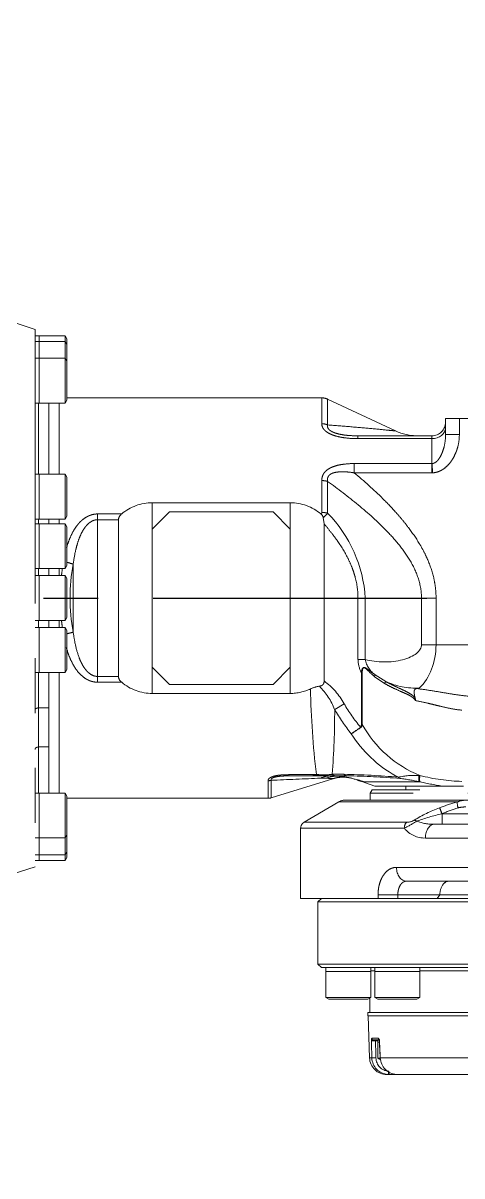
# Model space of a CAD drawing. Extents: x -2384 to 29887, y -2542 to 22350.
# Drawn here: x 3261.9 to 3389.1, y 4682.1 to 5016 of the extents above; entities that cross this region are included whole.
import ezdxf

# ---------------------------------------------------------------- set-up
doc = ezdxf.new("R2010")
doc.units = 0
doc.header["$LTSCALE"] = 63.5
doc.header["$MEASUREMENT"] = 0
for name, pattern in [('CENTER', [2, 1.25, -0.25, 0.25, -0.25]), ('HIDDEN', [0.375, 0.25, -0.125]), ('PHANTOM', [2.5, 1.25, -0.25, 0.25, -0.25, 0.25, -0.25])]:
    doc.linetypes.add(name, pattern=pattern)
doc.layers.get('0').update_dxf_attribs({"linetype": 'CONTINUOUS'})
for name, color, linetype in [('1', 4, 'HIDDEN'), ('2', 2, 'CENTER'), ('3', 3, 'CONTINUOUS'), ('4', 6, 'PHANTOM'), ('Umbilical', 1, 'PHANTOM')]:
    doc.layers.add(name, color=color, linetype=linetype)
doc.styles.add('ROMANS', font='ROMANS.shx')
doc.styles.get("Standard").update_dxf_attribs({"font": 'romans.shx'})
doc.dimstyles.get("Standard").update_dxf_attribs({"dimtxt": 0.18, "dimasz": 0.18, "dimexe": 0.18, "dimexo": 0.0625, "dimgap": 0.09, "dimtad": 0, "dimtih": 1, "dimtoh": 1, "dimdec": 4, "dimzin": 0, "dimdsep": 46, "dimtxsty": 'Standard', "dimcen": 0.09, "dimadec": 0, "dimazin": 0, "dimtfac": 1, "dimtdec": 4, "dimtofl": 0, "dimtmove": 0, "dimatfit": 3, "dimfxl": 1, "dimtolj": 1, "dimtzin": 0, "dimarcsym": 0})

# ---------------------------------------------------------------- blocks, each defined once
blk = doc.blocks.new('165F-TOP')
at = {"lineweight": 0}
for p, q in [((1408, 77.81), (1401.06, 80.09)), ((1408, 77.81), (1408, -77.81)), ((1409.2, 76), (1408, 76)), ((1409.2, 74.35), (1408, 74.35)), ((1409.2, 74.35), (1409.2, 76)), ((1416.7, 76), (1409.2, 76)), ((1409.2, 76), (1409.2, 74.35)), ((1409.2, 69.49), (1409.2, 74.35)), ((1416.7, 74.35), (1409.2, 74.35)), ((1409.2, 74.35), (1409.2, 69.49)), ((1416.7, 76), (1416.7, 69.49)), ((1417.2, 75.13), (1416.7, 76)), ((1416.7, 74.35), (1416.7, 69.49)), ((1417.2, 73.49), (1416.7, 74.35)), ((1417.2, 73.49), (1417.2, 75.13)), ((1417.2, 68.62), (1417.2, 73.49)), ((1409.2, 69.49), (1408, 69.49)), ((1409.2, 56.49), (1409.2, 69.49)), ((1416.7, 69.49), (1409.2, 69.49)), ((1409.2, 69.49), (1409.2, 56.49)), ((1416.7, 69.49), (1416.7, 56.49)), ((1417.2, 68.62), (1416.7, 69.49)), ((1417.2, 57.35), (1417.2, 68.62)), ((1416.7, 56.49), (1417.2, 57.35)), ((1491.11, 58), (1417.2, 58)), ((1491.11, 50.49), (1491.11, 58)), ((1492.8, 57.63), (1492.8, 50.17)), ((1512.52, 48.43), (1492.8, 57.63)), ((1408, 56.49), (1409.2, 56.49)), ((1409, 56.49), (1409, 35.87)), ((1409.2, 56.49), (1416.7, 56.49)), ((1412, 35.87), (1412, 56.49)), ((1415, 35.87), (1415, 56.49)), ((1530.99, 52), (1527, 52)), ((1527, 47.36), (1527, 52)), ((1592, 52), (1530.99, 52)), ((1530.99, 52), (1530.99, 47.36)), ((1501.59, 47), (1523, 47)), ((1501.59, 47), (1501.59, 46.19)), ((1523, 46.19), (1523, 47)), ((1530.99, 47.36), (1527, 47.36)), ((1523, 46.19), (1501.59, 46.19)), ((1523, 38.96), (1523, 46.19)), ((1500.54, 38.96), (1523, 38.96)), ((1500.54, 38.96), (1500.54, 36.28)), ((1523, 36.28), (1523, 38.96)), ((1523.24, 36.29), (1523.12, 38.97)), ((1409.2, 35.87), (1408, 35.87)), ((1409.2, 22.87), (1409.2, 35.87)), ((1416.7, 35.87), (1409.2, 35.87)), ((1409.2, 35.87), (1409.2, 22.87)), ((1416.7, 35.87), (1416.7, 22.87)), ((1417.2, 35.01), (1416.7, 35.87)), ((1417.2, 23.74), (1417.2, 35.01)), ((1491.11, 24.79), (1491.11, 34.03)), ((1492.8, 33.81), (1492.8, 24.63)), ((1523, 36.28), (1500.54, 36.28)), ((1442, 27.62), (1482, 27.62)), ((1442, 20), (1442, 27.62)), ((1482, 20), (1482, 27.62)), ((1416.7, 22.87), (1417.2, 23.74)), ((1426.14, 24.37), (1433.12, 24.37)), ((1426.14, 24.37), (1426.14, 22.69)), ((1447, 25), (1442, 20)), ((1447, 25), (1477, 25)), ((1482, 20), (1477, 25)), ((1408, 22.87), (1409.2, 22.87)), ((1409.2, 21.54), (1408, 21.54)), ((1409, 22.87), (1409, 21.54)), ((1409.2, 22.87), (1416.7, 22.87)), ((1409.2, 8.54), (1409.2, 21.54)), ((1416.7, 21.54), (1409.2, 21.54)), ((1409.2, 21.54), (1409.2, 8.54)), ((1412, 21.54), (1412, 22.87)), ((1415, 21.54), (1415, 22.87)), ((1416.7, 21.54), (1416.7, 8.54)), ((1417.2, 20.68), (1416.7, 21.54)), ((1417.2, 9.41), (1417.2, 20.68)), ((1426.14, 22.69), (1426.14, -22.69)), ((1432.2, 22.69), (1426.14, 22.69)), ((1432.2, 22.69), (1432.2, -22.69)), ((1491.54, 23.3), (1491.8, 21.46)), ((1491.8, -24.02), (1491.8, 21.46)), ((1442, -20), (1442, 20)), ((1482, 20), (1482, -20)), ((1408, 8.54), (1409.2, 8.54)), ((1409, 8.54), (1409, 6.5)), ((1409.2, 8.54), (1416.7, 8.54)), ((1412, 6.5), (1412, 8.54)), ((1415, 6.5), (1415, 8.54)), ((1416.7, 8.54), (1417.2, 9.41)), ((1419.07, -9.82), (1419.07, 9.82)), ((1409.2, 6.5), (1408, 6.5)), ((1409.2, -6.5), (1409.2, 6.5)), ((1416.7, 6.5), (1409.2, 6.5)), ((1409.2, 6.5), (1409.2, -6.5)), ((1416.7, 6.5), (1416.7, -6.5)), ((1417.2, 5.63), (1416.7, 6.5)), ((1417.2, -5.63), (1417.2, 5.63)), ((1501.61, 0), (1503.73, 0)), ((1501.61, -17.77), (1501.61, 0)), ((1520.01, 0), (1503.73, 0)), ((1503.73, 0), (1503.73, -17.77)), ((1524.24, 0), (1520.01, 0)), ((1520.01, -13.5), (1520.01, 0)), ((1524.24, 0), (1524.24, -13.5)), ((1408, -6.5), (1409.2, -6.5)), ((1409, -6.5), (1409, -8.54)), ((1409.2, -6.5), (1416.7, -6.5)), ((1412, -8.54), (1412, -6.5)), ((1415, -8.54), (1415, -6.5)), ((1416.7, -6.5), (1417.2, -5.63)), ((1409.2, -8.54), (1408, -8.54)), ((1409.2, -21.54), (1409.2, -8.54)), ((1416.7, -8.54), (1409.2, -8.54)), ((1409.2, -8.54), (1409.2, -21.54)), ((1416.7, -8.54), (1416.7, -21.54)), ((1417.2, -9.41), (1416.7, -8.54)), ((1417.2, -20.68), (1417.2, -9.41)), ((1524.24, -13.5), (1520.01, -13.5)), ((1524.24, -13.5), (1551.92, -13.5)), ((1442, -27.62), (1442, -20)), ((1442, -20), (1447, -25)), ((1477, -25), (1482, -20)), ((1482, -27.62), (1482, -20)), ((1501.61, -17.77), (1503.73, -17.77)), ((1408, -21.54), (1409.2, -21.54)), ((1409, -21.54), (1409, -31.82)), ((1409.2, -21.54), (1416.7, -21.54)), ((1412, -21.54), (1412, -31.82)), ((1415, -56.49), (1415, -21.54)), ((1416.7, -21.54), (1417.2, -20.68)), ((1426.14, -24.37), (1426.14, -22.69)), ((1426.14, -22.69), (1432.2, -22.69)), ((1502.59, -36.62), (1502.59, -21.54)), ((1502.85, -21.54), (1502.59, -21.54)), ((1502.85, -21.54), (1502.85, -36.62)), ((1509.33, -24.73), (1506.35, -22.67)), ((1506.63, -22.28), (1509.65, -24.17)), ((1433.12, -24.37), (1426.14, -24.37)), ((1477, -25), (1447, -25)), ((1442, -27.62), (1482, -27.62)), ((1409, -31.82), (1409, -43.13)), ((1412, -31.82), (1409, -31.82)), ((1412, -43.13), (1412, -31.82)), ((1494.86, -32.25), (1497.59, -30.62)), ((1502.59, -36.62), (1502.85, -36.62)), ((1502.42, -37.5), (1502.34, -37.38)), ((1409, -56.49), (1409, -43.13)), ((1412, -43.13), (1409, -43.13)), ((1412, -56.49), (1412, -43.13)), ((1475.55, -52.91), (1475.55, -58)), ((1476.43, -57.87), (1494.29, -52.34)), ((1476.43, -52.79), (1476.43, -57.87)), ((1481.56, -51.5), (1481.56, -51.15)), ((1481.56, -51.15), (1489.55, -51.15)), ((1486.74, -51.5), (1481.56, -51.5)), ((1491.51, -51.5), (1486.74, -51.5)), ((1495.09, -51.5), (1491.51, -51.5)), ((1494.15, -51.05), (1497.55, -51.05)), ((1498.49, -51.5), (1495.09, -51.5)), ((1501.37, -52.69), (1506.5, -54.5)), ((1519.38, -53.21), (1503.37, -53.21)), ((1519.32, -51.37), (1519.57, -51.38)), ((1519.63, -53.27), (1519.38, -53.21)), ((1409.2, -56.49), (1408, -56.49)), ((1409.2, -69.49), (1409.2, -56.49)), ((1416.7, -56.49), (1409.2, -56.49)), ((1409.2, -56.49), (1409.2, -69.49)), ((1416.7, -56.49), (1416.7, -69.49)), ((1417.2, -57.35), (1416.7, -56.49)), ((1505.68, -55.5), (1505.1, -56.5)), ((1505.1, -56.5), (1505.1, -58.5)), ((1676.34, -56.5), (1505.1, -56.5)), ((1678.32, -55.5), (1505.68, -55.5)), ((1526.41, -54.5), (1506.5, -54.5)), ((1515.5, -54.5), (1515.5, -55.5)), ((1532.16, -54.5), (1526.41, -54.5)), ((1417.2, -68.62), (1417.2, -57.35)), ((1417.2, -58), (1475.55, -58)), ((1496.07, -59.04), (1485.99, -64.92)), ((1530.41, -59.04), (1496.07, -59.04)), ((1498.08, -58.5), (1533.57, -58.5)), ((1505.1, -58.5), (1505, -58.5)), ((1525.22, -60.77), (1525.36, -60.72)), ((1525.9, -62.5), (1525.22, -60.77)), ((1526.04, -62.45), (1525.36, -60.72)), ((1526.04, -62.45), (1525.9, -62.5)), ((1525.9, -62.5), (1526.04, -62.5)), ((1526.04, -62.5), (1526.04, -62.45)), ((1526.04, -62.5), (1545.74, -62.5)), ((1526.04, -65.5), (1526.04, -62.5)), ((1485, -66.65), (1485, -87)), ((1515.05, -66.65), (1485, -66.65)), ((1485.99, -64.92), (1515.76, -64.92)), ((1523.82, -65.5), (1542.6, -65.5)), ((1408, -69.49), (1409.2, -69.49)), ((1409.2, -69.49), (1416.7, -69.49)), ((1409.2, -74.35), (1409.2, -69.49)), ((1409.2, -69.49), (1409.2, -74.35)), ((1416.7, -69.49), (1417.2, -68.62)), ((1416.7, -69.49), (1416.7, -74.35)), ((1416.7, -69.49), (1416.7, -76)), ((1417.2, -73.49), (1417.2, -68.62)), ((1540.69, -69.5), (1521.17, -69.5)), ((1408, -74.35), (1409.2, -74.35)), ((1408, -76), (1409.2, -76)), ((1409.2, -74.35), (1416.7, -74.35)), ((1409.2, -76), (1409.2, -74.35)), ((1409.2, -74.35), (1409.2, -76)), ((1409.2, -76), (1416.7, -76)), ((1416.7, -74.35), (1417.2, -73.49)), ((1416.7, -76), (1417.2, -75.13)), ((1417.2, -75.13), (1417.2, -73.49)), ((1401.06, -80.09), (1408, -77.81)), ((1512.77, -78), (1556.68, -78)), ((1558, -82), (1515.73, -82)), ((1507.42, -87), (1507.42, -86)), ((1513.16, -86), (1507.42, -86)), ((1513.16, -86), (1513.16, -87)), ((1525.35, -86), (1513.16, -86)), ((1524.59, -87), (1525.35, -86)), ((1562, -86), (1525.35, -86)), ((1485, -87), (1507.42, -87)), ((1491, -87), (1490, -88)), ((1490, -88), (1694, -88)), ((1490, -88), (1490, -106)), ((1513.16, -87), (1507.42, -87)), ((1513.16, -87), (1514.63, -87)), ((1562.01, -87), (1513.16, -87)), ((1490, -106), (1491, -107)), ((1694, -106), (1490, -106)), ((1491, -107), (1492.33, -107)), ((1492.33, -107), (1493.48, -107)), ((1492.33, -107), (1492.33, -108.2)), ((1492.33, -108.2), (1505.33, -108.2)), ((1492.33, -108.2), (1492.33, -115.7)), ((1505.33, -108.2), (1492.33, -108.2)), ((1493.48, -107), (1690.52, -107)), ((1505.33, -108.2), (1505.33, -107)), ((1505.33, -108), (1506.51, -108)), ((1505.33, -115.7), (1505.33, -108.2)), ((1506.51, -107), (1509.48, -107)), ((1506.51, -107), (1506.51, -108.2)), ((1506.51, -108.2), (1519.51, -108.2)), ((1506.51, -108.2), (1506.51, -115.7)), ((1519.51, -108.2), (1506.51, -108.2)), ((1519.51, -108.2), (1519.51, -107)), ((1519.51, -108), (1566.97, -108)), ((1519.51, -115.7), (1519.51, -108.2)), ((1505, -115.7), (1492.33, -115.7)), ((1505.33, -115.7), (1492.33, -115.7)), ((1492.33, -115.7), (1493.19, -116.2)), ((1493.19, -116.2), (1504.46, -116.2)), ((1504.46, -116.2), (1505.33, -115.7)), ((1505, -115.89), (1505, -120)), ((1519.51, -115.7), (1506.51, -115.7)), ((1506.51, -115.7), (1507.38, -116.2)), ((1507.38, -116.2), (1518.64, -116.2)), ((1518.64, -116.2), (1519.51, -115.7)), ((1504.5, -120), (1679.5, -120)), ((1504.5, -120), (1504.5, -121)), ((1679.5, -120), (1504.5, -120)), ((1504.5, -121), (1679.5, -121)), ((1504.53, -121), (1504.96, -133.17)), ((1505.63, -127.52), (1507.5, -127.52)), ((1507.99, -128), (1506.13, -128)), ((1507.33, -128.28), (1506.68, -128.28)), ((1507.33, -128), (1507.33, -128.6)), ((1507.33, -128.6), (1507.77, -128.6)), ((1507.74, -128.6), (1507.33, -128.6)), ((1507.33, -128.6), (1507.33, -133.3)), ((1505.63, -133.17), (1504.96, -133.17)), ((1508.06, -133.3), (1507.33, -133.3)), ((1507.33, -133.3), (1507.85, -133.6)), ((1508.07, -133.17), (1538.58, -133.17)), ((1507.85, -133.6), (1508.14, -133.6)), ((1509.96, -138), (1510.53, -138)), ((1510.53, -138), (1510.28, -137.99)), ((1517.95, -138), (1510.53, -138)), ((1512.77, -137.99), (1513.02, -138)), ((1541.26, -138), (1513.02, -138)), ((1527.53, -138), (1530.19, -138))]:
    blk.add_line(p, q, dxfattribs=at)
for centre, radius, start, end in [((1491.11, 54), 4, 65, 90), ((1523, 51), 4, 270, 0), ((1518.91, 62), 15, 244.803, 269.9955), ((1606.07, 33.97), 83.1, 176.5509, 178.4063), ((1522.09, 63.13), 26.87, 271.9441, 272.4487), ((1442.07, 13.68), 13.95, 90.2807, 129.9058), ((1481.95, 13.72), 13.9, 50.162, 89.7831), ((1434.41, 22.58), 2.22, 125.7003, 176.9393), ((1489.58, 22.83), 2.02, 13.3734, 50.7326), ((1487.45, 28.45), 6.57, 308.4193, 324.4644), ((1464.92, -2.47), 38.89, 3.6485, 44.1878), ((1472.17, 0), 54, 169.5276, 190.4724), ((1509.85, -17.65), 8.24, 180.889, 208.1805), ((1510.84, -16.38), 7.24, 191.1267, 234.5524), ((1434.41, -22.58), 2.22, 183.0607, 234.2997), ((1442.07, -13.68), 13.95, 230.0942, 269.7193), ((1481.99, -13.95), 13.67, 270.0615, 295.4741), ((1491.52, -33.78), 8.33, 97.5682, 116.0386), ((1739.15, -21.71), 251.33, 181.0455, 186.7265), ((1476.46, -39.55), 19.79, 21.6455, 45.1259), ((1480.08, -40.14), 19.93, 28.5302, 53.9962), ((1518.22, -5.7), 20.36, 245.0861, 273.3574), ((1509.83, 16.25), 43.35, 281.6686, 282.7737), ((1516.13, -29.54), 2.13, 355.6484, 15.555), ((1262.77, -32.87), 232.09, 355.5072, 0.1548), ((1545.43, -3.06), 58.39, 209.9933, 218.3765), ((1543.72, -3.27), 53.63, 210.6652, 219.5006), ((1501.59, -36.55), 1.26, 311.446, 356.7167), ((1531.86, -20.6), 33.14, 208.9093, 248.2376), ((1473.85, -0.45), 46.65, 303.5903, 307.649), ((1484.61, -13.27), 30.07, 300.0184, 306.327), ((1530.33, -19.81), 36.35, 212.4399, 240.6809), ((1378.18, 2409), 2463.74, 272.28544, 272.62048), ((1486.95, -16.51), 35, 269.6554, 276.9439), ((1491.55, -67.21), 15.06, 86.8232, 92.7615), ((1490.4, -16.02), 35.24, 271.2768, 276.1061), ((1493.81, -73.95), 22.45, 83.6512, 90.0724), ((1494.02, -76.69), 25.16, 83.4351, 84.8025), ((1495.29, -69.99), 18.35, 72.5708, 85.1394), ((1494.02, -76.69), 25.16, 82.457, 83.4351), ((1493.22, -281.08), 230.07, 84.9994, 88.9227), ((1495.55, -265.64), 214.16, 85.1076, 89.2142), ((1504.86, -43.39), 9.94, 249.1101, 261.3844), ((1555.25, 29.82), 91.86, 242.2823, 242.8069), ((1518.26, -74.68), 23.33, 87.409, 102.3414), ((1508.4, -100.74), 48.78, 76.9881, 83.6181), ((1532.92, -0.43), 52.67, 255.3266, 268.7286), ((1537.74, 26.96), 82.24, 257.2796, 262.0791), ((1475.55, -55), 3, 270, 287.1985), ((1498.08, -62.5), 4, 90, 120.2564), ((1542.89, -105.17), 47.78, 105.1299, 111.5182), ((1533.4, -66.93), 8.43, 88.8116, 110.7516), ((1538.32, -96.93), 38.46, 109.911, 122.0421), ((1536.64, -112.52), 51.16, 102.1106, 110.6101), ((1542.3, -99.73), 40.68, 106.7104, 113.5635), ((1532.71, -68.72), 8.22, 88.7562, 104.8415), ((1487, -66.65), 2, 120.2564, 180), ((1493.62, -24.33), 47.43, 296.8524, 301.8167), ((1520.88, -62.12), 7.38, 217.8007, 272.2738), ((1515.81, -60.85), 4.07, 269.3216, 301.2182), ((1523.38, -52.12), 13.39, 249.2176, 271.8808), ((1530.48, -85.87), 5.13, 146.209, 181.4373), ((1528.09, -84.23), 2.23, 92.5358, 147.1138), ((1528.05, -84.15), 2.15, 91.3954, 148.2542), ((1506.19, -151.04), 22.76, 88.7608, 91.7448), ((1509.96, -133), 5, 182, 270), ((1510.57, -133.07), 4.93, 181.2278, 266.692), ((1510.76, -133.12), 3.94, 181.0941, 266.6482), ((1513.09, -132.98), 5.02, 182.1968, 266.3652)]:
    blk.add_arc(centre, radius, start, end, dxfattribs=at)
for centre, major_axis, ratio, start_param, end_param in [((1491.11, 47.01), (4, 0), 0.870544, 1.134464, 1.570796), ((1523, 49.37), (4, 0), 0.796296, 4.712389, 6.283185), ((1491.11, 31.69), (-4, 0), 0.586793, 4.276057, 4.712389), ((1491.11, 23.08), (-4, 0), 0.427401, 4.276057, 4.712389), ((1416.24, 9.82), (-3.93, 0.73), 0.178831, 3.943512, 4.499705), ((1469.34, 0), (0, -58), 0.931034, 4.564566, 4.600084), ((1469.34, 0), (0, -58), 0.931034, 4.824694, 4.860212), ((1416.24, -9.82), (-3.93, -0.73), 0.178831, 1.78348, 2.339673), ((1509.29, -13.5), (-10.72, 0), 0.466308, 1.025205, 3.141593), ((1513.52, -13.5), (0, -15), 0.714836, 0.582364, 1.570796), ((1506.21, -22.67), (0.619, 0.786), 0.11188, 4.800254, 5.3218), ((1509.29, -24.73), (0.495, 0.869), 0.036846, 4.733385, 5.444228), ((1409, -43.84), (1, 0), 0.707107, 1.570796, 3.141593), ((1475.55, -50.17), (3, 0), 0.91221, 4.712389, 5.01256), ((1489.55, -59.96), (9.99, 0.54), 0.881535, 1.3597, 1.523452), ((1493.78, -61.5), (0, -10), 0.822114, 3.141593, 3.509499), ((1491.51, -49.5), (0, -2), 0.332888, 5.7716, 6.283185), ((1495.34, -61.59), (1.21, 9.93), 0.930434, 0.02821, 0.453537), ((1495.09, -49.5), (0, -2), 0.747591, 5.60131, 6.283185), ((1493.44, -81.5), (0, 30), 0.994149, 5.943893, 6.187344), ((1498.49, -49.5), (0, -2), 0.747591, 5.60131, 6.283185), ((1514.2, -50.31), (-0.15, -1.99), 0.700139, 5.674139, 6.115296), ((1519.92, -51.32), (-0.44, -1.95), 0.289595, 4.801791, 6.080083), ((1520.17, -51.38), (-0.43, -1.95), 0.292414, 4.777405, 6.079216), ((1531.06, -60.77), (-0.52, 1.93), 0.220794, 0.407278, 1.511338), ((1516.48, -66.65), (0, -2), 0.719203, 3.669667, 4.712389), ((1518.63, -66.06), (-1.16, 1.63), 0.505693, 5.332254, 5.856471), ((1523.82, -69.5), (0, 4), 0.661961, 0, 1.570796), ((1515.73, -78), (0, -4), 0.740504, 4.712389, 6.283185), ((1506.13, -127.5), (0, 0.5), 0.990015, 1.605703, 3.141593), ((1506.74, -128.3), (0, 0.3), 0.19509, 0, 1.518436), ((1613.29, 2046.47), (-31.69, -3094.28), 0.038323, 5.492151, 5.494383), ((1507.99, -127.5), (0, 0.5), 0.968598, 1.605703, 2.398593), ((1506.63, -133.14), (1, 0.028), 0.058841, 3.266303, 4.906906), ((1510.33, -136.99), (-0.052, -0.999), 0.197453, 0.006174, 1.528635), ((1510.53, -137), (0, 1), 0.163493, 3.141593, 4.324588)]:
    blk.add_ellipse(centre, major_axis=major_axis, ratio=ratio, start_param=start_param, end_param=end_param, dxfattribs=at)
for points, knots in [([(1501.59, 46.19), (1500.36, 46.19), (1499.14, 46.25), (1497.64, 46.44), (1497.35, 46.48), (1496.75, 46.58), (1496.46, 46.64), (1495.59, 46.83), (1495.03, 46.98), (1494.24, 47.26), (1493.98, 47.36), (1493.49, 47.58), (1493.26, 47.69), (1492.83, 47.94), (1492.63, 48.07), (1492.26, 48.34), (1492.09, 48.49), (1491.65, 48.93), (1491.44, 49.24), (1491.17, 49.87), (1491.11, 50.19), (1491.11, 50.49)], [0, 0, 0, 0, 0.25, 0.25, 0.3125, 0.3125, 0.375, 0.375, 0.5, 0.5, 0.5625, 0.5625, 0.625, 0.625, 0.6875, 0.6875, 0.75, 0.75, 0.875, 0.875, 1, 1, 1, 1]), ([(1492.8, 50.17), (1492.75, 49.94), (1492.74, 49.71), (1492.89, 49.22), (1493.05, 48.97), (1493.44, 48.61), (1493.59, 48.5), (1493.93, 48.29), (1494.12, 48.19), (1494.52, 48.01), (1494.73, 47.92), (1495.17, 47.77), (1495.4, 47.7), (1496.11, 47.51), (1496.59, 47.41), (1497.57, 47.24), (1498.08, 47.18), (1499.58, 47.04), (1500.59, 47), (1501.59, 47)], [0, 0, 0, 0, 0.125, 0.125, 0.25, 0.25, 0.3125, 0.3125, 0.375, 0.375, 0.4375, 0.4375, 0.5, 0.5, 0.625, 0.625, 0.75, 0.75, 1, 1, 1, 1]), ([(1492.8, 50.17), (1495.12, 49.99), (1497.38, 49.8), (1501.7, 49.44), (1503.78, 49.25), (1507.57, 48.9), (1509.27, 48.74), (1511.18, 48.55), (1511.69, 48.5), (1512.39, 48.42), (1512.58, 48.4), (1512.58, 48.41)], [0, 0, 0, 0, 0.125, 0.125, 0.25, 0.25, 0.375, 0.375, 0.4375, 0.4375, 0.499341, 0.499341, 0.499341, 0.499341]), ([(1523.12, 38.97), (1523.34, 38.98), (1523.54, 39.04), (1523.94, 39.22), (1524.11, 39.33), (1524.44, 39.6), (1524.6, 39.75), (1524.87, 40.06), (1525, 40.22), (1525.23, 40.56), (1525.34, 40.74), (1525.55, 41.1), (1525.64, 41.28), (1525.91, 41.83), (1526.06, 42.2), (1526.47, 43.35), (1526.66, 44.15), (1526.93, 45.74), (1527, 46.55), (1527, 47.36)], [0, 0, 0, 0, 0.0625, 0.0625, 0.125, 0.125, 0.1875, 0.1875, 0.25, 0.25, 0.3125, 0.3125, 0.375, 0.375, 0.5, 0.5, 0.75, 0.75, 1, 1, 1, 1]), ([(1530.99, 47.36), (1530.99, 46.12), (1530.83, 44.91), (1530.43, 43.42), (1530.34, 43.12), (1530.14, 42.54), (1530.03, 42.26), (1529.67, 41.41), (1529.4, 40.87), (1528.93, 40.09), (1528.76, 39.83), (1528.4, 39.33), (1528.2, 39.09), (1527.6, 38.38), (1527.15, 37.96), (1526.41, 37.4), (1526.15, 37.23), (1525.61, 36.92), (1525.34, 36.79), (1524.76, 36.56), (1524.46, 36.47), (1523.86, 36.34), (1523.55, 36.3), (1523.24, 36.29)], [0, 0, 0, 0, 0.25, 0.25, 0.3125, 0.3125, 0.375, 0.375, 0.5, 0.5, 0.5625, 0.5625, 0.625, 0.625, 0.75, 0.75, 0.8125, 0.8125, 0.875, 0.875, 0.9375, 0.9375, 1, 1, 1, 1]), ([(1491.11, 34.03), (1491.11, 34.47), (1491.17, 34.89), (1491.38, 35.51), (1491.47, 35.71), (1491.69, 36.09), (1491.82, 36.27), (1492.1, 36.62), (1492.27, 36.78), (1492.62, 37.09), (1492.81, 37.23), (1493.22, 37.49), (1493.43, 37.61), (1493.88, 37.84), (1494.11, 37.94), (1494.82, 38.21), (1495.31, 38.36), (1496.32, 38.6), (1496.85, 38.69), (1498.41, 38.91), (1499.47, 38.96), (1500.54, 38.96)], [0, 0, 0, 0, 0.125, 0.125, 0.1875, 0.1875, 0.25, 0.25, 0.3125, 0.3125, 0.375, 0.375, 0.4375, 0.4375, 0.5, 0.5, 0.625, 0.625, 0.75, 0.75, 1, 1, 1, 1]), ([(1500.54, 36.28), (1499.71, 36.41), (1498.89, 36.51), (1497.65, 36.58), (1497.24, 36.59), (1496.41, 36.58), (1496, 36.55), (1495.4, 36.47), (1495.2, 36.44), (1494.81, 36.36), (1494.61, 36.31), (1494.24, 36.18), (1494.06, 36.11), (1493.72, 35.94), (1493.56, 35.83), (1493.27, 35.6), (1493.15, 35.47), (1492.96, 35.17), (1492.88, 35.02), (1492.79, 34.69), (1492.76, 34.51), (1492.76, 34.17), (1492.77, 33.99), (1492.8, 33.81)], [0, 0, 0, 0, 0.25, 0.25, 0.375, 0.375, 0.5, 0.5, 0.5625, 0.5625, 0.625, 0.625, 0.6875, 0.6875, 0.75, 0.75, 0.8125, 0.8125, 0.875, 0.875, 0.9375, 0.9375, 1, 1, 1, 1]), ([(1520.01, 0), (1520.01, 1.9), (1519.7, 3.77), (1518.56, 7.37), (1517.77, 9.06), (1515.88, 12.3), (1514.78, 13.85), (1512.45, 16.76), (1511.21, 18.14), (1507.34, 22.14), (1504.56, 24.61), (1498.81, 29.36), (1495.83, 31.62), (1492.8, 33.81)], [0, 0, 0, 0, 0.125, 0.125, 0.25, 0.25, 0.375, 0.375, 0.5, 0.5, 0.75, 0.75, 1, 1, 1, 1]), ([(1500.54, 36.28), (1503.39, 33.89), (1506.17, 31.41), (1510.12, 27.49), (1511.41, 26.15), (1513.27, 24.07), (1513.88, 23.36), (1515.07, 21.93), (1515.65, 21.19), (1517.34, 18.96), (1518.4, 17.43), (1519.84, 15.05), (1520.3, 14.24), (1521.15, 12.58), (1521.55, 11.74), (1522.65, 9.14), (1523.23, 7.38), (1523.83, 4.66), (1523.98, 3.74), (1524.19, 1.88), (1524.24, 0.94), (1524.24, 0)], [0, 0, 0, 0, 0.25, 0.25, 0.375, 0.375, 0.4375, 0.4375, 0.5, 0.5, 0.625, 0.625, 0.6875, 0.6875, 0.75, 0.75, 0.875, 0.875, 0.9375, 0.9375, 1, 1, 1, 1]), ([(1417.16, 14.6), (1417.2, 14.74), (1417.24, 14.87), (1417.5, 15.73), (1417.75, 16.44), (1418.31, 17.83), (1418.63, 18.51), (1419.17, 19.51), (1419.37, 19.84), (1419.78, 20.47), (1420, 20.78), (1420.47, 21.38), (1420.72, 21.67), (1421.25, 22.22), (1421.53, 22.49), (1422.12, 22.97), (1422.44, 23.19), (1422.93, 23.49), (1423.1, 23.59), (1423.45, 23.76), (1423.63, 23.84), (1424.18, 24.06), (1424.56, 24.18), (1425.34, 24.33), (1425.74, 24.37), (1426.14, 24.37)], [0.226441, 0.226441, 0.226441, 0.226441, 0.25, 0.25, 0.375, 0.375, 0.5, 0.5, 0.5625, 0.5625, 0.625, 0.625, 0.6875, 0.6875, 0.75, 0.75, 0.8125, 0.8125, 0.84375, 0.84375, 0.875, 0.875, 0.9375, 0.9375, 1, 1, 1, 1]), ([(1490.85, 24.4), (1490.9, 24.41), (1490.94, 24.43), (1491.01, 24.48), (1491.04, 24.51), (1491.1, 24.62), (1491.11, 24.71), (1491.11, 24.79)], [0, 0, 0, 0, 0.25, 0.25, 0.5, 0.5, 1, 1, 1, 1]), ([(1426.14, 22.69), (1425.8, 22.69), (1425.47, 22.64), (1424.99, 22.5), (1424.83, 22.44), (1424.53, 22.3), (1424.38, 22.22), (1423.96, 21.96), (1423.69, 21.76), (1423.2, 21.32), (1422.98, 21.08), (1422.56, 20.58), (1422.37, 20.32), (1422.01, 19.78), (1421.84, 19.5), (1421.38, 18.65), (1421.11, 18.06), (1420.63, 16.84), (1420.42, 16.22), (1420.06, 14.97), (1419.89, 14.34), (1419.46, 12.42), (1419.24, 11.13), (1419.07, 9.82)], [0, 0, 0, 0, 0.0625, 0.0625, 0.09375, 0.09375, 0.125, 0.125, 0.1875, 0.1875, 0.25, 0.25, 0.3125, 0.3125, 0.375, 0.375, 0.5, 0.5, 0.625, 0.625, 0.75, 0.75, 1, 1, 1, 1]), ([(1501.61, 0), (1501.61, 2.03), (1501.34, 4.02), (1500.7, 6.44), (1500.55, 6.92), (1500.24, 7.88), (1500.07, 8.36), (1499.52, 9.78), (1499.11, 10.69), (1497.76, 13.38), (1496.71, 15.08), (1494.97, 17.54), (1494.36, 18.34), (1493.11, 19.92), (1492.46, 20.7), (1491.8, 21.46)], [0, 0, 0, 0, 0.25, 0.25, 0.3125, 0.3125, 0.375, 0.375, 0.5, 0.5, 0.75, 0.75, 0.875, 0.875, 1, 1, 1, 1]), ([(1419.07, -9.82), (1419.24, -11.13), (1419.46, -12.42), (1420.03, -14.95), (1420.38, -16.19), (1421.08, -18), (1421.35, -18.59), (1421.82, -19.46), (1421.99, -19.74), (1422.35, -20.29), (1422.54, -20.56), (1422.96, -21.06), (1423.19, -21.31), (1423.68, -21.75), (1423.94, -21.95), (1424.51, -22.3), (1424.82, -22.44), (1425.3, -22.59), (1425.47, -22.63), (1425.8, -22.68), (1425.97, -22.69), (1426.14, -22.69)], [0, 0, 0, 0, 0.25, 0.25, 0.5, 0.5, 0.625, 0.625, 0.6875, 0.6875, 0.75, 0.75, 0.8125, 0.8125, 0.875, 0.875, 0.9375, 0.9375, 0.96875, 0.96875, 1, 1, 1, 1]), ([(1426.14, -24.37), (1425.74, -24.37), (1425.35, -24.33), (1424.77, -24.22), (1424.58, -24.17), (1424.2, -24.06), (1424.01, -24), (1423.47, -23.78), (1423.12, -23.61), (1422.46, -23.21), (1422.14, -22.98), (1421.25, -22.26), (1420.73, -21.71), (1419.79, -20.52), (1419.39, -19.88), (1418.66, -18.57), (1418.34, -17.89), (1417.77, -16.49), (1417.51, -15.77), (1417.22, -14.8), (1417.15, -14.57), (1417.08, -14.33)], [0, 0, 0, 0, 0.0625, 0.0625, 0.09375, 0.09375, 0.125, 0.125, 0.1875, 0.1875, 0.25, 0.25, 0.375, 0.375, 0.5, 0.5, 0.625, 0.625, 0.75, 0.75, 0.7899547, 0.7899547, 0.7899547, 0.7899547]), ([(1502.59, -21.54), (1502.61, -21.3), (1502.65, -21.05), (1502.79, -20.59), (1502.89, -20.35), (1503.17, -20.12), (1503.29, -20.08), (1503.53, -20.09), (1503.64, -20.13), (1503.97, -20.28), (1504.16, -20.41), (1505.12, -21.11), (1505.86, -21.73), (1506.63, -22.28)], [0, 0, 0, 0, 0.125, 0.125, 0.25, 0.25, 0.3125, 0.3125, 0.375, 0.375, 0.5, 0.5, 1, 1, 1, 1]), ([(1506.35, -22.67), (1505.64, -22.09), (1504.98, -21.46), (1504.14, -20.67), (1503.98, -20.52), (1503.7, -20.31), (1503.61, -20.25), (1503.4, -20.17), (1503.27, -20.17), (1503, -20.37), (1502.94, -20.63), (1502.86, -21.08), (1502.85, -21.31), (1502.85, -21.54)], [0, 0, 0, 0, 0.5, 0.5, 0.625, 0.625, 0.6875, 0.6875, 0.75, 0.75, 0.875, 0.875, 1, 1, 1, 1]), ([(1490.43, -25.52), (1490.61, -25.5), (1490.79, -25.46), (1491.05, -25.36), (1491.13, -25.32), (1491.29, -25.22), (1491.36, -25.16), (1491.5, -25.03), (1491.55, -24.95), (1491.65, -24.78), (1491.69, -24.69), (1491.77, -24.41), (1491.8, -24.22), (1491.8, -24.02)], [0, 0, 0, 0, 0.25, 0.25, 0.375, 0.375, 0.5, 0.5, 0.625, 0.625, 0.75, 0.75, 1, 1, 1, 1]), ([(1518.25, -29.7), (1518.16, -29.5), (1518.04, -29.32), (1517.74, -29.01), (1517.58, -28.87), (1517.06, -28.49), (1516.69, -28.28), (1515.93, -27.89), (1515.54, -27.71), (1514.76, -27.36), (1514.36, -27.19), (1513.18, -26.67), (1512.38, -26.32), (1510.83, -25.57), (1510.07, -25.17), (1509.33, -24.73)], [0, 0, 0, 0, 0.0625, 0.0625, 0.125, 0.125, 0.25, 0.25, 0.375, 0.375, 0.5, 0.5, 0.75, 0.75, 1, 1, 1, 1]), ([(1509.65, -24.17), (1510.36, -24.57), (1511.1, -24.94), (1512.59, -25.66), (1513.34, -26), (1514.47, -26.52), (1514.84, -26.7), (1515.58, -27.06), (1515.94, -27.25), (1516.64, -27.65), (1516.99, -27.86), (1517.64, -28.36), (1517.94, -28.63), (1518.18, -28.97)], [0, 0, 0, 0, 0.25, 0.25, 0.5, 0.5, 0.625, 0.625, 0.75, 0.75, 0.875, 0.875, 1, 1, 1, 1]), ([(1518.18, -28.97), (1518.1, -28.68), (1518.04, -28.39), (1517.94, -27.84), (1517.9, -27.57), (1517.89, -27.2), (1517.9, -27.07), (1517.93, -26.84), (1517.96, -26.73), (1518.06, -26.52), (1518.13, -26.43), (1518.32, -26.29), (1518.45, -26.23), (1518.6, -26.2)], [0, 0, 0, 0, 0.25, 0.25, 0.5, 0.5, 0.625, 0.625, 0.75, 0.75, 0.875, 0.875, 1, 1, 1, 1]), ([(1518.6, -26.2), (1520.05, -26.38), (1521.47, -26.59), (1524.26, -27.03), (1525.62, -27.26), (1528.29, -27.71), (1529.6, -27.93), (1532.16, -28.28), (1533.39, -28.41), (1534.57, -28.47)], [0, 0, 0, 0, 0.25, 0.25, 0.5, 0.5, 0.75, 0.75, 1, 1, 1, 1]), ([(1531.75, -32.46), (1530.79, -32.4), (1529.8, -32.25), (1527.71, -31.85), (1526.62, -31.6), (1524.92, -31.19), (1524.34, -31.05), (1523.17, -30.77), (1522.57, -30.62), (1520.77, -30.2), (1519.53, -29.93), (1518.25, -29.7)], [0, 0, 0, 0, 0.25, 0.25, 0.5, 0.5, 0.625, 0.625, 0.75, 0.75, 1, 1, 1, 1]), ([(1409, -31.82), (1408.85, -31.82), (1408.71, -31.84), (1408.46, -31.91), (1408.35, -31.95), (1408.08, -32.12), (1408, -32.26), (1408, -32.4)], [0, 0, 0, 0, 0.25, 0.25, 0.5, 0.5, 1, 1, 1, 1]), ([(1502.34, -37.38), (1502.4, -37.34), (1502.44, -37.29), (1502.51, -37.16), (1502.53, -37.1), (1502.58, -36.9), (1502.59, -36.76), (1502.59, -36.62)], [0, 0, 0, 0, 0.25, 0.25, 0.5, 0.5, 1, 1, 1, 1]), ([(1475.55, -52.91), (1475.55, -52.77), (1475.58, -52.63), (1475.71, -52.42), (1475.77, -52.35), (1475.9, -52.21), (1475.98, -52.15), (1476.26, -51.96), (1476.49, -51.85), (1477.01, -51.65), (1477.3, -51.57), (1477.91, -51.43), (1478.23, -51.37), (1478.88, -51.28), (1479.21, -51.25), (1480.21, -51.17), (1480.88, -51.15), (1481.56, -51.15)], [0, 0, 0, 0, 0.125, 0.125, 0.1875, 0.1875, 0.25, 0.25, 0.375, 0.375, 0.5, 0.5, 0.625, 0.625, 0.75, 0.75, 1, 1, 1, 1]), ([(1481.56, -51.5), (1481.01, -51.5), (1480.45, -51.51), (1479.62, -51.56), (1479.34, -51.58), (1478.78, -51.64), (1478.5, -51.67), (1477.96, -51.76), (1477.7, -51.82), (1477.21, -51.95), (1476.98, -52.04), (1476.72, -52.19), (1476.64, -52.24), (1476.53, -52.35), (1476.48, -52.4), (1476.4, -52.57), (1476.4, -52.68), (1476.43, -52.79)], [0, 0, 0, 0, 0.25, 0.25, 0.375, 0.375, 0.5, 0.5, 0.625, 0.625, 0.75, 0.75, 0.8125, 0.8125, 0.875, 0.875, 1, 1, 1, 1]), ([(1486.74, -51.5), (1487.01, -51.5), (1487.28, -51.5), (1487.81, -51.49), (1488.07, -51.48), (1488.58, -51.44), (1488.84, -51.42), (1489.19, -51.36), (1489.31, -51.34), (1489.45, -51.28), (1489.49, -51.26), (1489.55, -51.21), (1489.56, -51.18), (1489.55, -51.15)], [0, 0, 0, 0, 0.25, 0.25, 0.5, 0.5, 0.75, 0.75, 0.875, 0.875, 0.9375, 0.9375, 1, 1, 1, 1]), ([(1494.35, -52.32), (1494.35, -52.32), (1494.32, -52.31), (1494.16, -52.3), (1494.04, -52.28), (1493.79, -52.26), (1493.7, -52.26), (1493.49, -52.24), (1493.37, -52.23), (1493, -52.21), (1492.71, -52.19), (1492.39, -52.17)], [0.501001, 0.501001, 0.501001, 0.501001, 0.625, 0.625, 0.75, 0.75, 0.8125, 0.8125, 0.875, 0.875, 1, 1, 1, 1]), ([(1494.3, -52.36), (1494.6, -52.26), (1495.24, -52.05), (1496.34, -51.9), (1497.38, -51.86), (1498.12, -51.9), (1498.57, -51.95), (1498.75, -51.98), (1498.85, -51.99), (1498.91, -52), (1498.92, -52), (1498.92, -52), (1498.92, -52)], [0, 0, 0, 0, 0.0659867, 0.1635929, 0.2440408, 0.3037276, 0.3322938, 0.3483956, 0.3615721, 0.3796303, 0.4127413, 0.4166329, 0.4166329, 0.4166329, 0.4166329]), ([(1507.42, -86), (1507.42, -85.46), (1507.46, -84.93), (1507.56, -84.15), (1507.6, -83.89), (1507.7, -83.38), (1507.76, -83.13), (1507.96, -82.4), (1508.12, -81.94), (1508.41, -81.28), (1508.51, -81.07), (1508.73, -80.67), (1508.85, -80.47), (1509.22, -79.93), (1509.48, -79.6), (1510.06, -79.02), (1510.37, -78.79), (1510.85, -78.49), (1511.02, -78.41), (1511.36, -78.26), (1511.53, -78.2), (1512.05, -78.05), (1512.4, -78), (1512.77, -78)], [0, 0, 0, 0, 0.125, 0.125, 0.1875, 0.1875, 0.25, 0.25, 0.375, 0.375, 0.4375, 0.4375, 0.5, 0.5, 0.625, 0.625, 0.75, 0.75, 0.8125, 0.8125, 0.875, 0.875, 1, 1, 1, 1]), ([(1515.73, -82), (1515.54, -82), (1515.36, -82.03), (1515.02, -82.13), (1514.85, -82.2), (1514.53, -82.4), (1514.38, -82.53), (1514.1, -82.82), (1513.98, -82.99), (1513.75, -83.35), (1513.65, -83.56), (1513.47, -83.99), (1513.4, -84.23), (1513.28, -84.71), (1513.23, -84.96), (1513.17, -85.47), (1513.16, -85.74), (1513.16, -86)], [0, 0, 0, 0, 0.125, 0.125, 0.25, 0.25, 0.375, 0.375, 0.5, 0.5, 0.625, 0.625, 0.75, 0.75, 0.875, 0.875, 1, 1, 1, 1]), ([(1505.5, -128.29), (1505.51, -128.1), (1505.53, -127.9), (1505.57, -127.61), (1505.6, -127.52), (1505.63, -127.52)], [0, 0, 0, 0, 0.5, 0.5, 1, 1, 1, 1]), ([(1506.13, -128), (1506.06, -128), (1506, -128.02), (1505.86, -128.07), (1505.79, -128.1), (1505.67, -128.16), (1505.62, -128.19), (1505.54, -128.24), (1505.51, -128.26), (1505.5, -128.29)], [0, 0, 0, 0, 0.25, 0.25, 0.5, 0.5, 0.75, 0.75, 1, 1, 1, 1]), ([(1505.63, -133.17), (1505.62, -132.51), (1505.6, -131.84), (1505.58, -131.18), (1505.55, -130.22), (1505.53, -129.25), (1505.5, -128.29)], [0, 0, 0, 0, 0.408539, 0.408539, 0.408539, 1, 1, 1, 1]), ([(1507.5, -127.52), (1507.56, -127.52), (1507.63, -127.61), (1507.74, -127.9), (1507.79, -128.1), (1507.83, -128.29)], [0, 0, 0, 0, 0.5, 0.5, 1, 1, 1, 1]), ([(1507.67, -127.85), (1507.67, -127.85), (1507.67, -127.86), (1507.69, -127.9), (1507.73, -128.02), (1507.78, -128.17), (1507.8, -128.27), (1507.8, -128.28)], [0.3713936, 0.3713936, 0.3713936, 0.3713936, 0.4198788, 0.5049733, 0.6398056, 0.8612559, 0.9106432, 0.9106432, 0.9106432, 0.9106432]), ([(1507.83, -128.29), (1507.86, -128.86), (1507.89, -129.43), (1507.92, -130), (1507.97, -131.06), (1508.02, -132.11), (1508.07, -133.17)], [0, 0, 0, 0, 0.34927, 0.34927, 0.34927, 1, 1, 1, 1])]:
    blk.add_open_spline(points, degree=3, knots=knots, dxfattribs=at)
for points, degree in [([(1523.12, 38.97), (1523.06, 38.96), (1523, 38.96)], 2), ([(1507.8, -128.23), (1507.84, -129.06), (1507.92, -130.71), (1508.04, -133.19)], 3), ([(1507.83, -128.29), (1507.82, -128.28), (1507.81, -128.26), (1507.8, -128.25)], 3)]:
    blk.add_open_spline(points, degree=degree, dxfattribs=at)
blk.add_rational_spline([(1508.04, -133.19), (1508.03, -133.18), (1508.07, -133.17)], [0.908432895041, 0.944546244208, 1], degree=2, dxfattribs=at)
at = {"layer": '2'}
blk.add_line((-589.77, 0), (1847.25, 0), dxfattribs=at)
blk = doc.blocks.new('CLHOLEM8x9-5250sH', base_point=(907.95, 475.15))
at = {"layer": '1'}
for p, q in [((917.47, 479.55), (907.95, 479.55)), ((907.95, 470.75), (917.47, 470.75))]:
    blk.add_line(p, q, dxfattribs=at)
at = {"layer": '2'}
blk.add_line((904.77, 475.15), (920.65, 475.15), dxfattribs=at)
blk = doc.blocks.new('SHCSM8x25-0000sS', base_point=(939.11, 445.05))
for p, q in [((931.11, 450.75), (931.91, 451.55)), ((931.91, 438.55), (931.91, 451.55)), ((931.91, 451.55), (939.11, 451.55)), ((939.11, 451.55), (939.11, 438.55)), ((931.11, 439.35), (931.11, 450.75)), ((931.91, 438.55), (931.11, 439.35)), ((939.11, 438.55), (931.91, 438.55))]:
    blk.add_line(p, q)
at = {"layer": '1'}
for p, q in [((963.57, 449.05), (939.11, 449.05)), ((964.11, 448.51), (939.11, 448.51)), ((964.11, 448.51), (963.57, 449.05)), ((963.57, 441.05), (963.57, 449.05)), ((964.11, 441.59), (964.11, 448.51)), ((964.11, 441.59), (939.11, 441.59)), ((939.11, 441.05), (963.57, 441.05)), ((963.57, 441.05), (964.11, 441.59))]:
    blk.add_line(p, q, dxfattribs=at)
at = {"layer": '2'}
blk.add_line((927.94, 445.05), (967.29, 445.05), dxfattribs=at)
blk = doc.blocks.new('RDLWM8SS', base_point=(635.58, 1282.78))
for p, q in [((635.58, 1290.01), (637.56, 1290.01)), ((635.58, 1275.54), (635.58, 1290.01)), ((637.56, 1290.01), (637.56, 1275.54)), ((635.58, 1282.78), (637.56, 1284.76)), ((635.58, 1280.8), (637.56, 1282.78)), ((637.56, 1275.54), (635.58, 1275.54))]:
    blk.add_line(p, q)
blk = doc.blocks.new('TAPHM8x9-5250sS', base_point=(1764.92, -504.89))
at = {"layer": '1'}
for p, q in [((1774.45, -500.89), (1764.92, -500.89)), ((1774.45, -501.49), (1764.92, -501.49)), ((1764.92, -508.29), (1774.45, -508.29)), ((1764.92, -508.89), (1774.45, -508.89))]:
    blk.add_line(p, q, dxfattribs=at)
at = {"layer": '2'}
blk.add_line((1761.75, -504.89), (1777.62, -504.89), dxfattribs=at)
blk = doc.blocks.new('J6 BKT SIDE')
for p, q in [((4.52, 118.58), (4.52, 109.06)), ((4.52, 118.58), (279, 118.58)), ((279, 118.58), (279, 109.06)), ((4.52, 113.82), (0, 109.06)), ((0, 109.06), (0, -15)), ((279, 109.06), (0.05, 109.06)), ((9.53, 104.3), (14.29, 109.06)), ((9.53, 109.06), (9.53, -15)), ((174.63, 109.06), (174.63, 99.06)), ((174.63, 104.3), (179.39, 109.06)), ((19.53, 45.56), (174.63, 99.06)), ((19.53, 45.56), (9.53, 45.56)), ((9.53, 40.8), (14.29, 45.56)), ((0.02, 1), (9.54, 1)), ((0.05, -15), (9.58, -15))]:
    blk.add_line(p, q)
for points in [[(4.52, 109.06), (4.52, 113.82), (0, 109.06)], [(9.53, 109.06), (9.53, 104.3), (14.29, 109.06)], [(174.63, 109.06), (174.63, 104.3), (179.39, 109.06)], [(9.53, 45.56), (9.53, 40.8), (14.29, 45.56)]]:
    blk.add_solid(points)
at = {"layer": '2'}
blk.add_line((-8.65, 30), (7.23, 30), dxfattribs=at)
for name, p, rotation in [('TAPHM8x9-5250sS', (181.88, 118.58), 270), ('TAPHM8x9-5250sS', (261.88, 118.58), 270), ('SHCSM8x25-0000sS', (11.45, 30), 180), ('SHCSM8x25-0000sS', (11.45, 0), 180)]:
    blk.add_blockref(name, p, dxfattribs=dict(rotation=rotation))
at = {"extrusion": (0, 0, -1), "xscale": -1, "zscale": -1, "rotation": 180}
for p in [(-11.51, 30), (-11.51, 0)]:
    blk.add_blockref('RDLWM8SS', p, dxfattribs=at)
at = {"xscale": -1}
for p in [(9.53, 30), (9.53, 0)]:
    blk.add_blockref('CLHOLEM8x9-5250sH', p, dxfattribs=at)
blk = doc.blocks.new('A$C161C489F')
blk.add_blockref('J6 BKT SIDE', (2, 100))

msp = doc.modelspace()

# ---------------------------------------------------------------- linework, layer by layer
at = {"layer": '2'}
msp.add_spline([(3370.53, 4525.9), (3239.72, 4525.35), (3094.74, 4535.33), (2934.64, 4623.27), (2821.01, 4728.37), (2718.69, 4800.95), (2539.45, 4848.37), (2489.64, 4849.48)], degree=3, dxfattribs=at)
at = {"layer": 'Umbilical'}
for points, knots in [([(3292.51, 4565.62), (3255.88, 4565.53), (3247.54, 4565.44), (3226.04, 4565.19), (3213.09, 4565.01), (3187.72, 4565.1), (3175.29, 4565.36), (3151.11, 4566.72), (3139.37, 4567.83), (3124.17, 4570.11), (3120.35, 4570.76), (3112.57, 4572.26), (3108.61, 4573.12), (3102, 4574.73), (3099.3, 4575.44), (3093.89, 4576.96), (3091.19, 4577.77), (3083.1, 4580.35), (3077.72, 4582.26), (3060.47, 4589), (3048.66, 4594.54), (3025.35, 4607.15), (3013.84, 4614.22), (2991.26, 4629.55), (2980.2, 4637.8), (2966.45, 4648.86), (2963.5, 4651.28), (2954.73, 4658.62), (2948.95, 4663.64), (2937.46, 4673.91), (2931.75, 4679.15), (2915.04, 4694.76), (2904.05, 4705.38), (2881.64, 4726.89), (2870.22, 4737.79), (2854.88, 4751.77), (2851.38, 4754.91), (2840.74, 4764.31), (2833.5, 4770.51), (2818.66, 4782.67), (2811.07, 4788.64), (2795.66, 4800.14), (2787.85, 4805.69), (2773.2, 4815.48), (2766.42, 4819.78), (2752.69, 4828), (2745.74, 4831.91), (2735.17, 4837.48), (2731.65, 4839.27), (2724.59, 4842.73), (2721.04, 4844.42), (2710.32, 4849.32), (2703.09, 4852.39), (2681.19, 4861.02), (2666.32, 4865.99), (2627.75, 4876.85), (2603.79, 4881.66), (2572.76, 4885.68), (2565.77, 4886.45), (2553.66, 4887.52), (2548.54, 4887.9), (2541.48, 4888.32), (2539.54, 4888.43), (2535.69, 4888.62), (2533.77, 4888.7), (2531.12, 4888.81), (2530.38, 4888.83), (2529.64, 4888.86)], [29.163867, 29.163867, 29.163867, 29.163867, 54.08143, 54.08143, 93.142795, 93.142795, 132.204161, 132.204161, 171.265526, 171.265526, 184.613031, 184.613031, 198.800761, 198.800761, 208.673498, 208.673498, 218.546235, 218.546235, 238.291709, 238.291709, 282.05853, 282.05853, 325.825351, 325.825351, 369.592171, 369.592171, 381.643206, 381.643206, 405.745274, 405.745274, 429.847342, 429.847342, 476.3254, 476.3254, 522.803457, 522.803457, 536.332169, 536.332169, 563.389593, 563.389593, 590.447017, 590.447017, 616.997444, 616.997444, 639.039965, 639.039965, 660.727846, 660.727846, 671.37706, 671.37706, 682.026275, 682.026275, 703.324703, 703.324703, 745.921561, 745.921561, 812.526567, 812.526567, 831.861555, 831.861555, 846.041044, 846.041044, 851.412935, 851.412935, 856.784827, 856.784827, 858.866706, 858.866706, 858.866706, 858.866706]), ([(3292.51, 4485.71), (3269.29, 4485.66), (3264.75, 4485.62), (3254.06, 4485.51), (3247.9, 4485.44), (3239.36, 4485.34), (3237, 4485.31), (3232.25, 4485.25), (3229.86, 4485.22), (3222.67, 4485.15), (3217.84, 4485.1), (3203.24, 4485.02), (3193.37, 4485.04), (3170.21, 4485.51), (3156.83, 4486.09), (3129.78, 4488.41), (3116.11, 4490.15), (3097.11, 4493.76), (3091.83, 4494.88), (3084.21, 4496.72), (3081.87, 4497.31), (3077.22, 4498.54), (3074.91, 4499.19), (3068, 4501.19), (3063.43, 4502.62), (3049.86, 4507.19), (3040.97, 4510.61), (3016.73, 4520.99), (3001.73, 4528.64), (2972.81, 4545.42), (2958.88, 4554.55), (2937.69, 4569.77), (2930.09, 4575.54), (2917.87, 4585.24), (2913.14, 4589.1), (2903.84, 4596.9), (2899.28, 4600.83), (2885.83, 4612.67), (2877.16, 4620.63), (2857.12, 4639.46), (2845.92, 4650.3), (2823.81, 4671.49), (2812.9, 4681.85), (2796.93, 4696.29), (2791.94, 4700.71), (2781.86, 4709.37), (2776.77, 4713.61), (2761.38, 4726.03), (2750.93, 4733.89), (2729.65, 4748.52), (2718.81, 4755.3), (2705.22, 4762.82), (2702.67, 4764.19), (2694.43, 4768.48), (2688.65, 4771.29), (2671.03, 4779.25), (2658.91, 4783.95), (2627.59, 4794.31), (2608.02, 4799.15), (2582.79, 4803.54), (2577.4, 4804.37), (2561.18, 4806.57), (2550.31, 4807.64), (2537.36, 4808.43), (2535.27, 4808.54), (2531.99, 4808.7), (2530.82, 4808.75), (2529.64, 4808.8)], [20.334508, 20.334508, 20.334508, 20.334508, 33.977431, 33.977431, 52.480062, 52.480062, 59.554249, 59.554249, 66.628436, 66.628436, 80.776809, 80.776809, 109.073556, 109.073556, 146.426776, 146.426776, 183.779995, 183.779995, 198.110891, 198.110891, 204.457632, 204.457632, 210.804374, 210.804374, 223.497857, 223.497857, 248.884823, 248.884823, 294.104544, 294.104544, 339.324266, 339.324266, 365.586384, 365.586384, 382.559266, 382.559266, 399.532148, 399.532148, 433.477911, 433.477911, 479.937882, 479.937882, 526.397853, 526.397853, 547.442886, 547.442886, 568.487919, 568.487919, 610.577985, 610.577985, 652.66805, 652.66805, 662.327825, 662.327825, 683.755001, 683.755001, 726.609352, 726.609352, 792.052943, 792.052943, 809.761036, 809.761036, 845.17722, 845.17722, 852.001819, 852.001819, 855.792101, 855.792101, 855.792101, 855.792101])]:
    msp.add_open_spline(points, degree=3, knots=knots, dxfattribs=at)

# ---------------------------------------------------------------- block references
at = {"rotation": 180}
msp.add_blockref('A$C161C489F', (3664.38, 4849.48), dxfattribs=at)
at = {"layer": '4'}
msp.add_blockref('165F-TOP', (1857.38, 4849.48), dxfattribs=at)

# ---------------------------------------------------------------- leaders
at = {"layer": '3', "annotation_type": 0, "has_hookline": 1, "hookline_direction": 0, "text_width": 959.88}
msp.add_leader([(2780.88, 4944.48), (3070.7, 5267.5), (3113.99, 5267.5)], dimstyle='Standard', override={"dimscale": 254, "dimexe": 0.06, "dimdec": 2, "dimzin": 4, "dimtxsty": 'ROMANS', "dimtix": 1, "dimatfit": 1, "dimarcsym": 1}, dxfattribs=at)

doc.saveas('drawing.dxf')
